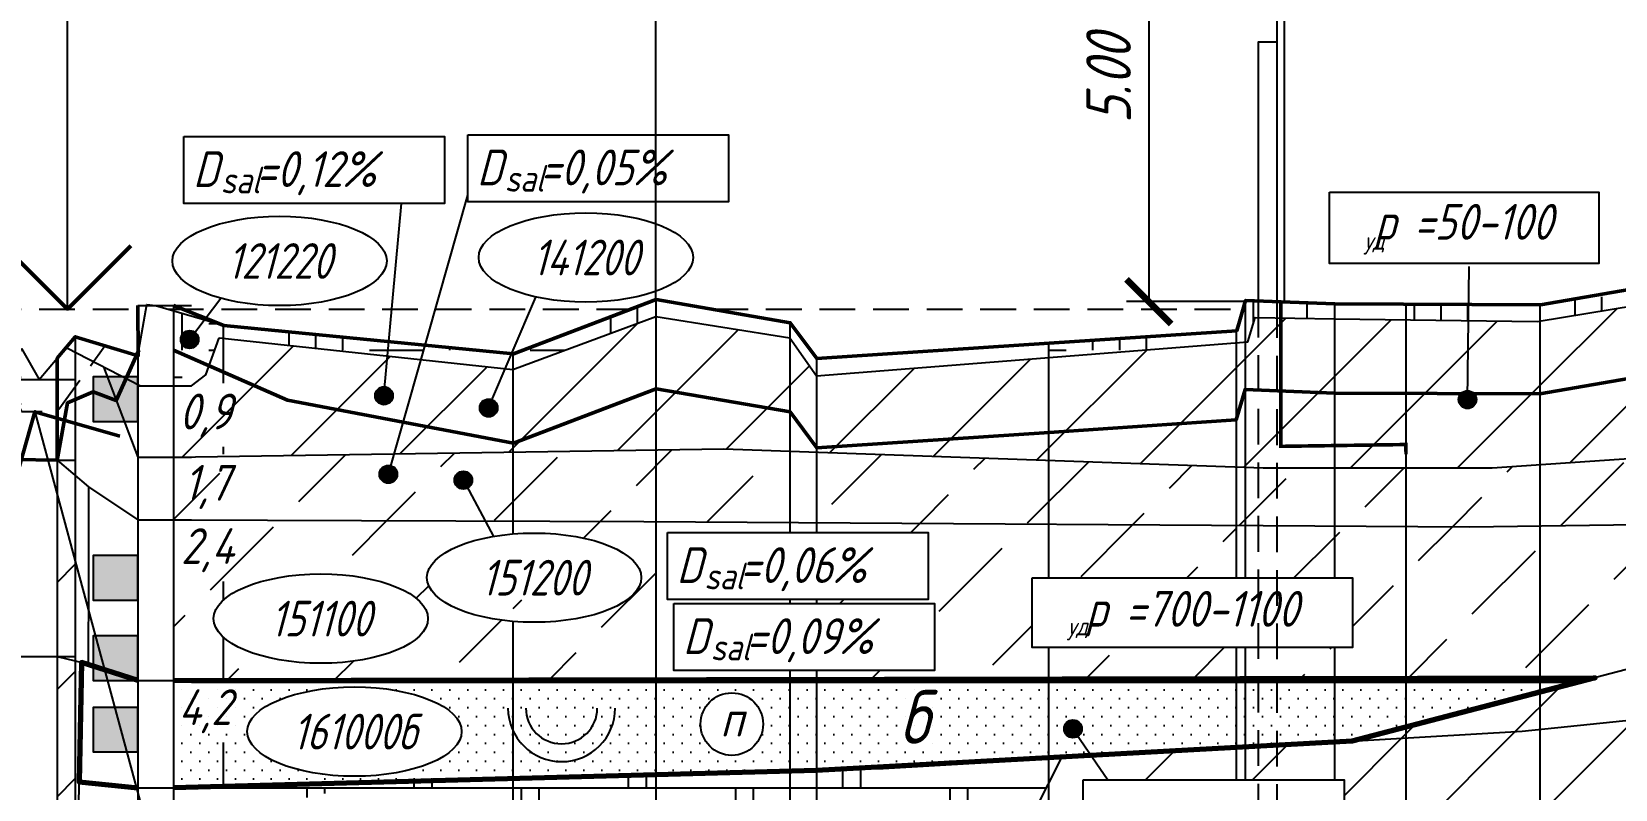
# Model space of a CAD drawing. Extents: x 27 to 1288, y -35 to 667.
# Drawn here: x 799.2 to 887.8, y 394.3 to 436.7 of the extents above; entities that cross this region are included whole.
import ezdxf
from ezdxf.enums import TextEntityAlignment as Align

# ---------------------------------------------------------------- set-up
doc = ezdxf.new("R2010")
doc.units = 0
doc.header["$PDMODE"] = 34
doc.linetypes.add('IZ_HIDDEN', pattern=[3, 2, -1])
doc.linetypes.add('ИИHidden', pattern=[3, 2, -1])
for name, color, linetype, lineweight in [('ИИ_ГЕОЛОГИЯ_025', 7, 'Continuous', 25), ('ИИ_ГЕОЛОГИЯ_050', 7, 'Continuous', 50), ('ИИ_ГЕОЛОГИЯ_070', 7, 'Continuous', 70), ('ИИ_ГЕОФИЗИКА_025', 7, 'Continuous', 25), ('ИИ_ГИДРОЛОГИЯ_025', 150, 'Continuous', 25), ('ИИ_ПРОФИЛЬ_025', 7, 'Continuous', 25), ('ИИ_ТЕКСТ_025', 7, 'Continuous', 25)]:
    doc.layers.add(name, color=color, linetype=linetype, lineweight=lineweight)
for name, color, linetype in [('Ординаты', 7, 'Continuous'), ('Профиль', 7, 'Continuous'), ('ТХ-Л', 140, 'Continuous')]:
    doc.layers.add(name, color=color, linetype=linetype)
doc.styles.add('VNIPISIMPLEXCUR', font='simplex.shx', dxfattribs={"width": 0.8, "oblique": 15})
doc.linetypes.add('ИИ27001', pattern='A,2.5,[1,3dservice.shx,S=1.85,R=180.00002,X=0,Y=0],2.5,-1', length=6)
doc.linetypes.add('ИИ27002', pattern='A,2,-0.6,[1,3dservice.shx,S=0.6,R=30.000013,X=0.9,Y=0],-0.6,[1,3dservice.shx,S=0.6,R=-30.000013,X=0.3,Y=0],-0.6,[1,3dservice.shx,S=0.6,R=209.999975,X=-0.3,Y=0],-0.6,[1,3dservice.shx,S=0.6,R=150.000007,X=-0.9,Y=0],-0.6,2', length=7)
doc.linetypes.add('ИИ27005', pattern='A,2.5,[1,3dservice.shx,S=1.85,R=180.00002,X=0,Y=0],2.5,-2,[4,3dservice.shx,S=0.5,R=0,X=0,Y=0],-2', length=9)
doc.linetypes.add('ИИ27006', pattern='A,2,-2.1,[4,3dservice.shx,S=0.7,R=0,X=0,Y=0],-2.275,[4,3dservice.shx,S=0.7,R=0,X=0,Y=0],-2.1,2', length=10.475)
doc.dimstyles.new('ИИ-1000-м-dm', dxfattribs={"dimtxt": 2.5, "dimasz": 2.5, "dimexe": 1.25, "dimexo": 0, "dimgap": 1, "dimtad": 1, "dimtoh": 1, "dimzin": 1, "dimdsep": 46, "dimtxsty": 'VNIPISIMPLEXCUR', "dimcen": 2.5, "dimaunit": 1, "dimazin": 0, "dimtfac": 1, "dimtmove": 0, "dimatfit": 3, "dimfxl": 1, "dimarcsym": 0})
doc.dimstyles.new('ИИ-1000-м-dm$0', dxfattribs={"dimtxt": 2.5, "dimasz": 2.5, "dimexe": 1.25, "dimexo": 0, "dimgap": 1, "dimtad": 1, "dimtoh": 1, "dimzin": 1, "dimdsep": 46, "dimtxsty": 'VNIPISIMPLEXCUR', "dimblk": 'OBLIQUE', "dimcen": 2.5, "dimaunit": 1, "dimazin": 0, "dimtfac": 1, "dimtmove": 1, "dimatfit": 2, "dimfxl": 1, "dimarcsym": 0})
pattern_1 = [(90, (287.0836, -1421.62), (-4.5, 4.5), [3, -6]), (90, (288.5836, -1421.62), (-4.5, 4.5), [3, -6]), (90, (290.0836, -1421.62), (-4.5, 4.5), [3, -6]), (0, (291.5836, -1421.62), (4.5, 4.5), [3, -6]), (0, (291.5836, -1420.12), (4.5, 4.5), [3, -6]), (0, (291.5836, -1418.62), (4.5, 4.5), [3, -6])]
pattern_2 = [(45, (287.0836, -1421.62), (-3, 3), [])]
pattern_3 = [(45, (290.0836, -1421.62), (-3, 3), [5, -2])]
pattern_4 = [(0, (287.0836, -1421.6202), (0, 4), []), (90, (292.5836, -1421.62), (-6, 4), [4, -4]), (90, (293.5836, -1421.62), (-6, 4), [4, -4])]
pattern_5 = [(0, (287.08365, -1421.6202), (0.5, 0.5), [0, -1])]

# ---------------------------------------------------------------- blocks, each defined once
blk = doc.blocks.new('ИИ16001')
at = {"linetype": 'Continuous', "lineweight": 25}
h = blk.add_hatch(color=0, dxfattribs=at)
edge = h.paths.add_edge_path()
edge.add_arc((0, 0), 0.5, 0, 360)
at = {"color": 0, "linetype": 'Continuous', "lineweight": 25}
blk.add_circle((0, 0), 0.5, dxfattribs=at)
blk = doc.blocks.new('ИИ25005')
at = {"linetype": 'Continuous', "lineweight": 25}
blk.add_hatch(color=0, dxfattribs=at).paths.add_polyline_path([(0, 0), (0, 2.5), (-2.5, 2.5), (-2.5, 0)])
at = {"color": 0, "linetype": 'Continuous', "lineweight": 25}
blk.add_lwpolyline([(0, 0), (0, 2.5), (-2.5, 2.5), (-2.5, 0)], close=True, dxfattribs=at)
blk = doc.blocks.new('ИИ25017')
at = {"color": 0, "linetype": 'Continuous', "lineweight": 25}
for radius in [3, 2]:
    blk.add_arc((0, 0), radius, 180, 0, dxfattribs=at)
blk = doc.blocks.new('ИИ25042')
at = {"color": 0, "linetype": 'Continuous', "lineweight": 25}
blk.add_circle((0, 0), 1.75, dxfattribs=at)
at = {"color": 0, "linetype": 'Continuous', "style": 'VNIPISIMPLEXCUR', "oblique": 15, "width": 0.8}
blk.add_attdef('CAPTION', text='', height=2, dxfattribs=at).set_placement((0, 0.3), align=Align.MIDDLE_CENTER)
blk = doc.blocks.new('ИИ25020')
at = {"color": 0, "linetype": 'Continuous', "lineweight": 25}
blk.add_ellipse((0, 0), major_axis=(-6, 0), ratio=0.416667, dxfattribs=at)
at = {"color": 0, "linetype": 'Continuous', "style": 'VNIPISIMPLEXCUR', "oblique": 15, "width": 0.75}
blk.add_attdef('INDEX', text='', height=2, dxfattribs=at).set_placement((0, 0), align=Align.MIDDLE_CENTER)
blk = doc.blocks.new('_ArchTick')
at = {"color": 0, "linetype": 'ByBlock', "const_width": 0.15}
blk.add_lwpolyline([(-0.5, -0.5), (0.5, 0.5)], dxfattribs=at)
blk = doc.blocks.new('*D51')
at = {"layer": 'Defpoints', "color": 0, "transparency": 16777216}
for p in [(869.309, 446.547), (861.714, 421.612), (869.309, 421.612)]:
    blk.add_point(p, dxfattribs=at)
at = {"layer": 'ТХ-Л', "color": 0, "lineweight": -2, "transparency": 16777216}
for p, q in [((869.309, 446.547), (860.464, 446.547)), ((861.714, 446.547), (861.714, 421.612)), ((869.309, 421.612), (860.464, 421.612))]:
    blk.add_line(p, q, dxfattribs=at)
at = {"layer": 'ТХ-Л', "color": 0, "lineweight": -2, "transparency": 16777216, "xscale": 2.5, "yscale": 2.5, "zscale": 2.5}
for p, rotation in [((861.714, 446.547), 90), ((861.714, 421.612), 270)]:
    blk.add_blockref('_ArchTick', p, dxfattribs=dict(at, rotation=rotation))
at = {"layer": 'ТХ-Л', "color": 0, "transparency": 16777216, "insert": (859.464, 434.08), "char_height": 2.5, "attachment_point": 5, "rotation": 90, "style": 'VNIPISIMPLEXCUR'}
blk.add_mtext('5.00', dxfattribs=at)
blk = doc.blocks.new('_Oblique')
at = {"color": 0, "linetype": 'ByBlock', "lineweight": -2}
blk.add_line((-0.5, -0.5), (0.5, 0.5), dxfattribs=at)
blk = doc.blocks.new('*D54')
at = {"layer": 'Defpoints', "color": 0, "transparency": 16777216}
for p in [(834.11, 483.043), (834.11, 421.722), (774.11, 419.742)]:
    blk.add_point(p, dxfattribs=at)
at = {"layer": 'ТХ-Л', "color": 0, "lineweight": -2, "transparency": 16777216}
for p, q in [((804.11, 483.043), (812.191, 494.687)), ((812.191, 494.687), (912.257, 494.687)), ((774.11, 419.742), (774.11, 484.293)), ((834.11, 421.722), (834.11, 484.293)), ((774.11, 483.043), (834.11, 483.043))]:
    blk.add_line(p, q, dxfattribs=at)
at = {"layer": 'ТХ-Л', "color": 0, "lineweight": -2, "transparency": 16777216, "xscale": 2.5, "yscale": 2.5, "zscale": 2.5, "rotation": 180}
blk.add_blockref('_Oblique', (774.11, 483.043), dxfattribs=at)
at = {"layer": 'ТХ-Л', "color": 0, "lineweight": -2, "transparency": 16777216, "xscale": 2.5, "yscale": 2.5, "zscale": 2.5}
blk.add_blockref('_Oblique', (834.11, 483.043), dxfattribs=at)
at = {"layer": 'ТХ-Л', "color": 0, "transparency": 16777216, "insert": (862.224, 497.354), "char_height": 2.5, "attachment_point": 5, "style": 'VNIPISIMPLEXCUR'}
blk.add_mtext('Укрепление береговой траншеи трехмерными георешетками', dxfattribs=at)

msp = doc.modelspace()

# ---------------------------------------------------------------- hatches: boundary and pattern name
at = {"layer": 'ИИ_ГЕОЛОГИЯ_025'}
h = msp.add_hatch(dxfattribs=at)
h.set_pattern_fill('ИИ_ТОРФ', color=256, pattern_type=2)
h.set_pattern_definition(pattern_1)
h.paths.add_polyline_path([(893.11, 422.078), (893.11, 423.092), (883.61, 421.442), (883.61, 420.528)])
h.paths.add_polyline_path([(893.11, 423.092), (893.11, 422.078), (899.61, 418.868), (899.61, 420.392)])
h.paths.add_polyline_path([(906.96, 418.792), (900.61, 418.842), (900.61, 417.832), (906.96, 417.969)])
h = msp.add_hatch(dxfattribs=at)
h.set_pattern_fill('ИИ_СУГЛИНОК', color=256, pattern_type=2)
h.set_pattern_definition(pattern_2)
h.paths.add_polyline_path([(893.11, 422.078), (883.61, 420.528), (883.61, 412.487), (893.11, 413.131)])
h.paths.add_polyline_path([(899.61, 418.868), (893.11, 422.078), (893.11, 413.131), (899.61, 413.572)])
h = msp.add_hatch(dxfattribs=at)
h.set_pattern_fill('ИИ_ТОРФ', color=256, pattern_type=2)
h.set_pattern_definition(pattern_1)
h.paths.add_polyline_path([(809.672, 419.575), (809.9, 419.55), (809.9, 420.292), (808.849, 420.598), (808.315, 419.889, -0.235377), (808.514, 419.49, -1), (807.514, 419.49, -0.61894), (808.315, 419.889), (808.849, 420.598), (807.11, 421.102), (807.11, 416.892), (808.11, 416.892), (808.92, 417.505)])
h.paths.add_polyline_path([(809.9, 420.292), (809.9, 419.55), (819.098, 418.563), (819.173, 419.377)])
h.paths.add_polyline_path([(821.199, 419.177), (819.173, 419.377), (819.098, 418.563), (820.967, 418.362)])
h.paths.add_polyline_path([(826.053, 418.698), (821.199, 419.177), (820.967, 418.362), (825.693, 417.855)])
h.paths.add_polyline_path([(834.11, 420.786), (834.11, 421.742), (826.11, 418.692), (826.11, 417.81)])
h = msp.add_hatch(dxfattribs=at)
h.set_pattern_fill('ИИ_ТОРФ', color=256, pattern_type=2)
h.set_pattern_definition(pattern_1)
h.paths.add_polyline_path([(866.61, 419.314), (866.61, 419.992), (856.11, 419.292), (856.11, 418.484)])
h.paths.add_polyline_path([(867.11, 421.692), (866.61, 419.992), (866.61, 419.314), (867.11, 419.353)])
h.paths.add_polyline_path([(872.11, 421.492), (867.11, 421.692), (867.11, 419.353), (867.262, 419.365), (867.678, 420.728), (872.11, 420.649)])
h.paths.add_polyline_path([(883.61, 421.442), (872.11, 421.492), (872.11, 420.649), (883.46, 420.503), (883.61, 420.528)])
h = msp.add_hatch(dxfattribs=at)
h.set_pattern_fill('ИИ_СУГЛИНОК', color=256, pattern_type=2)
h.set_pattern_definition(pattern_2)
h.paths.add_polyline_path([(820.967, 418.362), (819.098, 418.563), (818.941, 416.839, -0.387791), (819.396, 416.341, -1), (818.396, 416.341, -0.44114), (818.941, 416.839), (819.098, 418.563), (809.672, 419.575), (808.92, 417.505), (808.11, 416.892), (807.11, 416.892), (807.11, 412.892), (819.466, 413.083)])
h.paths.add_polyline_path([(824.951, 416.117), (825.693, 417.855), (820.967, 418.362), (819.466, 413.083), (826.11, 413.185), (826.11, 417.81), (825.693, 417.855), (824.951, 416.117, -0.300448), (825.255, 415.657, -1), (824.255, 415.657, -0.537932)])
h.paths.add_polyline_path([(834.11, 420.786), (826.11, 417.81), (826.11, 413.185), (834.11, 413.308)])
h.paths.add_polyline_path([(841.61, 419.582), (834.11, 420.786), (834.11, 413.308), (837.924, 413.367), (841.61, 413.237)])
h.paths.add_polyline_path([(843.11, 417.456), (841.61, 419.582), (841.61, 413.237), (843.11, 413.184)])
h.paths.add_polyline_path([(856.11, 418.484), (843.11, 417.456), (843.11, 413.184), (856.11, 412.728)])
h.paths.add_polyline_path([(866.61, 419.314), (856.11, 418.484), (856.11, 412.728), (866.61, 412.359)])
h.paths.add_polyline_path([(806.577, 413.642), (811.044, 413.323), (812.001, 416.895), (807.534, 417.214)], flags=9)
h = msp.add_hatch(dxfattribs=at)
h.set_pattern_fill('ИИ_СУГЛИНОК', color=256, pattern_type=2)
h.set_pattern_definition(pattern_2)
h.paths.add_polyline_path([(867.11, 419.353), (866.61, 419.314), (866.61, 412.359), (867.11, 412.341)])
h.paths.add_polyline_path([(872.11, 420.649), (867.678, 420.728), (867.262, 419.365), (867.11, 419.353), (867.11, 412.341), (868.111, 412.306), (872.11, 412.306)])
h.paths.add_polyline_path([(883.61, 420.528), (883.46, 420.503), (872.11, 420.649), (872.11, 412.306), (880.932, 412.306), (883.61, 412.487)])
h = msp.add_hatch(dxfattribs=at)
h.set_pattern_fill('ИИ_ТОРФ', color=256, pattern_type=2)
h.set_pattern_definition(pattern_1)
h.paths.add_polyline_path([(793.11, 417.87), (793.11, 418.642), (781.11, 417.942), (781.11, 417.308), (782.146, 416.937)])
h.paths.add_polyline_path([(796.838, 418.88), (794.355, 418.722), (794.355, 417.976), (797.18, 418.216)])
h.paths.add_polyline_path([(798.61, 418.992), (796.838, 418.88), (797.18, 418.216), (798.96, 418.367)])
h.paths.add_polyline_path([(798.96, 418.367), (797.18, 418.216), (798.59, 415.471), (798.59, 417.242), (799.59, 417.242)])
h = msp.add_hatch(dxfattribs=at)
h.set_pattern_fill('ИИ_СУПЕСЬ', color=256, pattern_type=2)
h.set_pattern_definition(pattern_3)
h.paths.add_polyline_path([(826.11, 413.185), (807.11, 412.892), (807.11, 409.392), (826.11, 409.33)])
h.paths.add_polyline_path([(818.642, 411.942, -1), (819.642, 411.942, -1)], flags=16)
h.paths.add_polyline_path([(823.839, 411.614, -1), (822.839, 411.614, -1)], flags=16)
h.paths.add_polyline_path([(834.11, 413.308), (826.11, 413.185), (826.11, 409.33), (833.451, 409.306), (834.11, 409.302)])
h.paths.add_polyline_path([(841.61, 413.237), (837.924, 413.367), (834.11, 413.308), (834.11, 409.302), (841.61, 409.253)])
h.paths.add_polyline_path([(843.11, 413.184), (841.61, 413.237), (841.61, 409.253), (843.11, 409.243)])
h.paths.add_polyline_path([(856.11, 412.728), (843.11, 413.184), (843.11, 409.243), (856.11, 409.158)])
h.paths.add_polyline_path([(866.61, 412.359), (856.11, 412.728), (856.11, 409.158), (866.61, 409.089)])
h.paths.add_polyline_path([(867.11, 412.341), (866.61, 412.359), (866.61, 409.089), (867.11, 409.085)])
h.paths.add_polyline_path([(872.11, 412.306), (868.111, 412.306), (867.11, 412.341), (867.11, 409.085), (872.11, 409.053)])
h.paths.add_polyline_path([(925.684, 410.737), (920.61, 413.856), (900.094, 413.605), (880.932, 412.306), (872.11, 412.306), (872.11, 409.053), (879.672, 409.003), (921.283, 409.587)])
h.paths.add_polyline_path([(806.834, 409.649), (811.072, 409.33), (812.029, 412.902), (807.791, 413.221)], flags=9)
h = msp.add_hatch(dxfattribs=at)
h.set_pattern_fill('ИИ_СУГЛИНОК', color=256, pattern_type=2)
h.set_pattern_definition(pattern_2)
h.paths.add_polyline_path([(801.61, 407.078), (800.59, 410.86), (800.59, 401.742), (801.61, 401.742)])
h = msp.add_hatch(dxfattribs=at)
h.set_pattern_fill('ИИ_СУПЕСЬ', color=256, pattern_type=2)
h.set_pattern_definition(pattern_3)
edge = h.paths.add_edge_path()
edge.add_ellipse((827.3, 406.154), major_axis=(6, 0), ratio=0.416667, start_angle=472.28383, end_angle=618.55924, ccw=False)
edge.add_line((825.025, 408.467), (824.56, 409.335))
edge.add_line((824.56, 409.335), (807.11, 409.392))
edge.add_line((807.11, 409.392), (807.11, 400.392))
edge.add_line((807.11, 400.392), (821.562, 400.392))
edge.add_line((821.562, 400.392), (826.11, 400.425))
edge.add_line((826.11, 400.425), (826.11, 403.704))
edge = h.paths.add_edge_path(flags=16)
edge.add_ellipse((815.359, 403.86), major_axis=(6, 0), ratio=0.416667, start_angle=515.47735, end_angle=564.52265, ccw=False)
edge.add_ellipse((815.359, 403.86), major_axis=(6, 0), ratio=0.416667, start_angle=204.52265, end_angle=515.47735, ccw=False)
h.paths.add_polyline_path([(811.082, 402.494), (819.368, 402.226), (820.172, 405.226), (811.886, 405.494)], flags=8)
h.paths.add_polyline_path([(806.673, 406.107), (811.292, 405.788), (812.249, 409.359), (807.63, 409.678)], flags=9)
h = msp.add_hatch(dxfattribs=at)
h.set_pattern_fill('ИИ_СУПЕСЬ', color=256, pattern_type=2)
h.set_pattern_definition(pattern_3)
edge = h.paths.add_edge_path()
edge.add_line((834.11, 409.302), (833.451, 409.306))
edge.add_line((833.451, 409.306), (826.11, 409.33))
edge.add_line((826.11, 409.33), (826.11, 408.604))
edge.add_ellipse((827.3, 406.154), major_axis=(6, 0), ratio=0.416667, start_angle=258.55924, end_angle=461.44076, ccw=False)
edge.add_line((826.11, 403.704), (826.11, 400.425))
edge.add_line((826.11, 400.425), (834.11, 400.481))
edge.add_line((834.11, 400.481), (834.11, 409.302))
h = msp.add_hatch(dxfattribs=at)
h.set_pattern_fill('ИИ_СУПЕСЬ', color=256, pattern_type=2)
h.set_pattern_definition(pattern_3)
h.paths.add_polyline_path([(872.11, 409.053), (867.11, 409.085), (867.11, 406.14), (872.11, 406.14)])
h.paths.add_polyline_path([(866.61, 409.089), (856.11, 409.158), (856.11, 406.14), (866.61, 406.14)])
h.paths.add_polyline_path([(856.11, 409.158), (843.11, 409.243), (843.11, 408.686), (849.364, 408.686), (849.364, 404.931), (843.11, 404.931), (843.11, 404.708), (849.72, 404.708), (849.72, 400.953), (843.11, 400.953), (843.11, 400.545), (856.11, 400.516), (856.11, 402.235), (855.179, 402.235), (855.179, 406.14), (856.11, 406.14)])
h = msp.add_hatch(dxfattribs=at)
h.set_pattern_fill('ИИ_СУПЕСЬ', color=256, pattern_type=2)
h.set_pattern_definition(pattern_3)
h.paths.add_polyline_path([(883.61, 409.058), (879.672, 409.003), (872.11, 409.053), (872.11, 406.14), (873.127, 406.14), (873.127, 402.235), (872.11, 402.235), (872.11, 400.524), (883.61, 400.547)])
h = msp.add_hatch(dxfattribs=at)
h.set_pattern_fill('ИИ_СУГЛИНОК', color=256, pattern_type=2)
h.set_pattern_definition(pattern_2)
h.paths.add_polyline_path([(883.61, 399.743), (873.096, 396.995), (882.628, 397.554), (883.61, 397.655)])
h.paths.add_polyline_path([(893.11, 402.225), (883.61, 399.743), (883.61, 397.655), (893.11, 398.633)])
h.paths.add_polyline_path([(899.61, 403.923), (893.11, 402.225), (893.11, 398.633), (899.61, 399.303)])
h.paths.add_polyline_path([(900.61, 404.185), (899.61, 403.923), (899.61, 399.303), (900.61, 399.406)])
h.paths.add_polyline_path([(906.96, 405.844), (900.61, 404.185), (900.61, 399.406), (906.96, 400.06)])
h.paths.add_polyline_path([(911.61, 407.059), (906.96, 405.844), (906.96, 400.06), (911.61, 400.538)])
h.paths.add_polyline_path([(912.61, 407.32), (911.61, 407.059), (911.61, 400.538), (912.61, 400.641)])
edge = h.paths.add_edge_path()
edge.add_ellipse((923.333, 405.744), major_axis=(6, 0), ratio=0.416667, start_angle=510.51178, end_angle=569.48822, ccw=False)
edge.add_line((918.11, 406.974), (918.11, 408.758))
edge.add_line((918.11, 408.758), (912.61, 407.32))
edge.add_line((912.61, 407.32), (912.61, 400.641))
edge.add_line((912.61, 400.641), (918.11, 401.208))
edge.add_line((918.11, 401.208), (918.11, 404.513))
h = msp.add_hatch(dxfattribs=at)
h.set_pattern_fill('ИИ_СУПЕСЬ', color=256, pattern_type=2)
h.set_pattern_definition(pattern_3)
h.paths.add_polyline_path([(893.11, 409.191), (883.61, 409.058), (883.61, 400.455), (886.313, 400.449), (893.11, 402.225)])
h.paths.add_polyline_path([(899.61, 409.283), (893.11, 409.191), (893.11, 402.225), (899.61, 403.923)])
h.paths.add_polyline_path([(900.61, 409.297), (899.61, 409.283), (899.61, 403.923), (900.61, 404.185)])
h.paths.add_polyline_path([(906.96, 409.386), (900.61, 409.297), (900.61, 404.185), (906.96, 405.844)])
h.paths.add_polyline_path([(911.61, 409.451), (906.96, 409.386), (906.96, 405.844), (911.61, 407.059)])
h.paths.add_polyline_path([(912.61, 409.465), (911.61, 409.451), (911.61, 407.059), (912.61, 407.32)])
h.paths.add_polyline_path([(918.11, 408.758), (918.11, 409.542), (912.61, 409.465), (912.61, 407.32)])
h.paths.add_polyline_path([(920.61, 409.411), (920.61, 409.577), (918.11, 409.542), (918.11, 408.758)])
h = msp.add_hatch(dxfattribs=at)
h.set_pattern_fill('ИИ_СУГЛИНОК', color=256, pattern_type=2)
h.set_pattern_definition(pattern_2)
h.paths.add_polyline_path([(801.61, 401.494), (800.59, 401.742), (800.59, 342.242), (801.61, 343.179)])
h.paths.add_polyline_path([(805.11, 362.892), (805.11, 369.892), (802.61, 369.892), (802.61, 372.392), (805.11, 372.392), (805.11, 375.892), (802.226, 378.233), (801.724, 383.616), (801.61, 383.623), (801.61, 343.179), (802.74, 344.216), (803.44, 356.392), (802.61, 356.392), (803.531, 357.988), (803.646, 359.975)])
h = msp.add_hatch(dxfattribs=at)
h.set_pattern_fill('ИИ_СУПЕСЬ', color=256, pattern_type=2)
h.set_pattern_definition(pattern_3)
h.paths.add_polyline_path([(866.61, 402.235), (856.11, 402.235), (856.11, 400.516), (861.977, 400.503), (866.61, 400.513)])
h.paths.add_polyline_path([(872.11, 402.235), (867.11, 402.235), (867.11, 400.514), (872.11, 400.524)])
h = msp.add_hatch(dxfattribs=at)
h.set_pattern_fill('ИИ_ПЕСОК_ПЫЛЕВАТЫЙ', color=256, pattern_type=2)
h.set_pattern_definition(pattern_5)
h.paths.add_polyline_path([(834.11, 400.481), (826.11, 400.425), (826.11, 394.902), (834.11, 395.116)])
h.paths.add_polyline_path([(841.61, 400.535), (834.11, 400.481), (834.11, 395.116), (841.61, 395.317)])
h.paths.add_polyline_path([(840.121, 397.954, -1), (836.621, 397.954, -1)], flags=16)
h.paths.add_polyline_path([(843.11, 400.545), (841.61, 400.535), (841.61, 395.317), (843.11, 395.358)])
h.paths.add_polyline_path([(856.11, 400.516), (843.11, 400.545), (843.11, 395.358), (846.847, 395.458), (856.11, 396)])
h.paths.add_polyline_path([(866.61, 400.493), (856.11, 400.516), (856.11, 396), (858.529, 396.142), (857.754, 397.274, -0.603281), (856.971, 397.687, -1), (857.971, 397.687, -0.247442), (857.754, 397.274), (858.529, 396.142), (866.61, 396.615)])
h.paths.add_polyline_path([(847.253, 396.307), (850.467, 395.905), (851.673, 400.405), (848.458, 400.807)], flags=9)
h = msp.add_hatch(dxfattribs=at)
h.set_pattern_fill('ИИ_ПЕСОК_ПЫЛЕВАТЫЙ', color=256, pattern_type=2)
h.set_pattern_definition(pattern_5)
h.paths.add_polyline_path([(826.11, 400.425), (821.562, 400.392), (807.11, 400.392), (807.11, 394.392), (826.11, 394.902)])
edge = h.paths.add_edge_path(flags=16)
edge.add_ellipse((817.245, 397.533), major_axis=(6, 0), ratio=0.416667, start_angle=0, end_angle=360)
h.paths.add_polyline_path([(811.933, 396.167), (822.29, 395.899), (823.094, 398.899), (812.736, 399.167)], flags=24)
h.paths.add_polyline_path([(806.537, 397.088), (811.08, 396.769), (812.037, 400.34), (807.494, 400.659)], flags=9)
h = msp.add_hatch(dxfattribs=at)
h.set_pattern_fill('ИИ_ПЕСОК_ПЫЛЕВАТЫЙ', color=256, pattern_type=2)
h.set_pattern_definition(pattern_5)
h.paths.add_polyline_path([(867.11, 400.492), (866.61, 400.493), (866.61, 396.615), (867.11, 396.645)])
h.paths.add_polyline_path([(872.11, 400.481), (867.11, 400.492), (867.11, 396.645), (872.11, 396.938)])
h.paths.add_polyline_path([(886.313, 400.449), (872.11, 400.481), (872.11, 396.938), (873.096, 396.995)])
h = msp.add_hatch(dxfattribs=at)
h.set_pattern_fill('ИИ_ПЕСОК_ПЫЛЕВАТЫЙ', color=256, pattern_type=2)
h.set_pattern_definition(pattern_5)
h.paths.add_polyline_path([(886.313, 400.449), (883.61, 400.455), (883.61, 399.743)])
h.paths.add_polyline_path([(867.11, 400.492), (866.61, 400.493), (866.61, 396.615), (867.11, 396.645)])
h = msp.add_hatch(dxfattribs=at)
h.set_pattern_fill('ИИ_СУГЛИНОК', color=256, pattern_type=2)
h.set_pattern_definition(pattern_2)
h.paths.add_polyline_path([(872.11, 391.069), (867.11, 391.069), (867.11, 352.121), (872.11, 350.439)])
h.paths.add_polyline_path([(883.61, 397.655), (882.628, 397.554), (872.11, 396.938), (872.11, 394.824), (872.647, 394.824), (872.647, 391.069), (872.11, 391.069), (872.11, 350.439), (880.777, 347.524), (883.61, 347.567)])
h.paths.add_polyline_path([(893.11, 385.758), (888.766, 386.54), (893.11, 389.22), (893.11, 398.633), (883.61, 397.655), (883.61, 347.567), (893.11, 347.713)])
h = msp.add_hatch(dxfattribs=at)
h.set_pattern_fill('ИИ_СУГЛИНОК', color=256, pattern_type=2)
h.set_pattern_definition(pattern_2)
h.paths.add_polyline_path([(866.61, 396.615), (858.529, 396.142), (859.432, 394.824), (866.61, 394.824)])
h = msp.add_hatch(dxfattribs=at)
h.set_pattern_fill('ИИ_СУГЛИНОК', color=256, pattern_type=2)
h.set_pattern_definition(pattern_2)
h.paths.add_polyline_path([(867.11, 396.645), (866.61, 396.615), (866.61, 394.824), (867.11, 394.824)])
h.paths.add_polyline_path([(872.11, 396.938), (867.11, 396.645), (867.11, 394.824), (872.11, 394.824)])
h = msp.add_hatch(dxfattribs=at)
h.set_pattern_fill('ИИ_ДОЛОМИТ', color=256, pattern_type=2)
h.set_pattern_definition(pattern_4)
h.paths.add_polyline_path([(841.61, 395.317), (834.11, 395.116), (834.11, 393.507), (841.61, 393.507)])
h.paths.add_polyline_path([(843.11, 395.358), (841.61, 395.317), (841.61, 393.507), (843.11, 393.507)])
h.paths.add_polyline_path([(856.11, 394.629), (856.11, 396), (846.847, 395.458), (843.11, 395.358), (843.11, 393.507), (846.299, 393.507), (846.299, 389.752), (843.11, 389.752), (843.11, 388.629), (853.104, 388.694)])
h = msp.add_hatch(dxfattribs=at)
h.set_pattern_fill('ИИ_СУГЛИНОК', color=256, pattern_type=2)
h.set_pattern_definition(pattern_2)
h.paths.add_polyline_path([(866.61, 391.069), (858.043, 391.069), (858.043, 394.824), (859.432, 394.824), (858.529, 396.142), (856.826, 396.042), (856.11, 394.629), (856.11, 381.553), (866.61, 381.411)])
h = msp.add_hatch(dxfattribs=at)
h.set_pattern_fill('ИИ_ДОЛОМИТ', color=256, pattern_type=2)
h.set_pattern_definition(pattern_4)
h.paths.add_polyline_path([(826.11, 394.902), (807.11, 394.392), (807.11, 388.392), (826.11, 388.517)])
edge = h.paths.add_edge_path(flags=16)
edge.add_ellipse((817.874, 391.746), major_axis=(6, 0), ratio=0.416667, start_angle=0, end_angle=360)
h.paths.add_polyline_path([(813.454, 390.38), (822.025, 390.112), (822.829, 393.112), (814.258, 393.38)], flags=8)
h.paths.add_polyline_path([(806.73, 390.943), (811.35, 390.624), (812.306, 394.196), (807.687, 394.515)], flags=9)
h = msp.add_hatch(dxfattribs=at)
h.set_pattern_fill('ИИ_ДОЛОМИТ', color=256, pattern_type=2)
h.set_pattern_definition(pattern_4)
h.paths.add_polyline_path([(831.696, 393.507), (834.11, 393.507), (834.11, 395.116), (826.11, 394.902), (826.11, 388.517), (834.11, 388.57), (834.11, 389.752), (831.696, 389.752)])
h = msp.add_hatch(dxfattribs=at)
h.set_pattern_fill('ИИ_СУГЛИНОК', color=256, pattern_type=2)
h.set_pattern_definition(pattern_2)
h.paths.add_polyline_path([(856.11, 394.629), (850.164, 382.891), (847.248, 381.759), (849.371, 381.644), (856.11, 381.553)])

# ---------------------------------------------------------------- linework, layer by layer
at = {"layer": 'ИИ_ГЕОЛОГИЯ_025', "flags": 128}
for points in [[(823.585, 430.955), (838.188, 430.955), (838.188, 427.2), (823.585, 427.2)], [(807.686, 430.861), (822.29, 430.861), (822.29, 427.106), (807.686, 427.106)], [(834.761, 408.686), (849.364, 408.686), (849.364, 404.931), (834.761, 404.931)], [(835.117, 404.708), (849.72, 404.708), (849.72, 400.953), (835.117, 400.953)], [(858.043, 394.824), (872.647, 394.824), (872.647, 391.069), (858.043, 391.069)]]:
    msp.add_lwpolyline(points, close=True, dxfattribs=at)
for points in [[(819.142, 411.942), (823.585, 427.568)], [(818.896, 416.341), (819.878, 427.106)], [(809.672, 419.575), (826.11, 417.81), (834.11, 420.786), (841.61, 419.582), (843.11, 417.456), (867.262, 419.365), (867.678, 420.728), (872.11, 420.649), (883.46, 420.503), (893.11, 422.078), (899.61, 418.868), (900.604, 417.832), (911.432, 418.065), (912.766, 419.763), (918.102, 419.532), (920.724, 422.276), (934.11, 421.333)], [(805.11, 421.392), (808.11, 421.392)], [(808.014, 419.49), (809.755, 421.798)], [(824.755, 415.657), (827.406, 421.87)], [(808.11, 416.892), (808.92, 417.505), (809.672, 419.575)], [(801.132, 419.029), (805.263, 416.892)], [(803.197, 417.961), (805.11, 412.892)], [(798.59, 417.242), (801.59, 417.242)], [(805.11, 416.892), (808.11, 416.892)], [(807.11, 412.892), (837.924, 413.367), (868.111, 412.306), (880.932, 412.306), (900.094, 413.605), (920.61, 413.856), (925.684, 410.737), (873.096, 396.995)], [(798.59, 412.742), (801.59, 412.742)], [(800.59, 412.742), (802.348, 411.243), (802.348, 406.095), (802.334, 401.318)], [(805.11, 412.892), (808.11, 412.892)], [(823.339, 411.614), (825.025, 408.467)], [(805.11, 409.392), (808.11, 409.392)], [(807.11, 394.392), (846.847, 395.458), (882.628, 397.554), (934.11, 402.856)], [(798.59, 401.742), (801.59, 401.742)], [(800.59, 401.742), (802.61, 401.251), (805.11, 400.392)], [(801.968, 401.408), (801.61, 384.839), (802.226, 378.233), (805.11, 375.892)], [(805.11, 400.392), (808.11, 400.392)], [(807.11, 400.392), (821.562, 400.392), (843.11, 400.545), (886.313, 400.449)], [(857.471, 397.687), (859.432, 394.824)], [(807.11, 375.892), (832.139, 375.892), (850.164, 382.891), (856.826, 396.042)], [(801.823, 394.717), (805.11, 394.392)], [(805.11, 394.392), (808.11, 394.392)]]:
    msp.add_lwpolyline(points, dxfattribs=at)
at = {"layer": 'ИИ_ГЕОЛОГИЯ_025', "linetype": 'Continuous', "flags": 128}
for points in [[(805.11, 421.392), (805.11, 346.392)], [(807.11, 421.392), (807.11, 346.392)], [(800.59, 417.242), (800.59, 342.242)]]:
    msp.add_lwpolyline(points, dxfattribs=at)
at = {"layer": 'ИИ_ГЕОЛОГИЯ_025', "linetype": 'ИИ27002', "flags": 128}
for points in [[(802.348, 411.243), (805.11, 409.392)], [(807.11, 409.392), (833.451, 409.306), (879.672, 409.003), (921.283, 409.587)]]:
    msp.add_lwpolyline(points, dxfattribs=at)
at = {"layer": 'ИИ_ГЕОЛОГИЯ_050', "linetype": 'ИИ27001', "flags": 128}
for points in [[(634.139, 426.933), (652.639, 425.933), (670.639, 424.533), (688.139, 423.183), (688.639, 422.433), (692.139, 422.283), (706.639, 421.833), (721.139, 420.783), (734.139, 420.333), (750.639, 419.783), (751.139, 420.333), (762.139, 420.083), (775.139, 419.733), (780.639, 419.583), (781.139, 417.933), (793.139, 418.633), (798.491, 418.985), (798.192, 412.774), (800.59, 412.742), (800.6, 418.442), (801.61, 419.642), (805.139, 418.583), (805.11, 421.392)], [(807.11, 421.392), (809.929, 420.283), (826.139, 418.683), (834.139, 421.733), (841.639, 420.433), (843.139, 418.433), (856.139, 419.283), (866.639, 419.983), (867.139, 421.683), (872.139, 421.483), (883.639, 421.433), (893.139, 423.083), (899.639, 420.383), (900.639, 418.833), (906.989, 418.783), (911.639, 419.083), (912.639, 420.883), (918.139, 420.533), (920.639, 423.233), (934.139, 423.333)], [(800.595, 412.739), (801.169, 415.942), (802.61, 416.558), (803.907, 416.082), (805.163, 418.892)]]:
    msp.add_lwpolyline(points, dxfattribs=at)
at = {"layer": 'ИИ_ГЕОЛОГИЯ_050', "linetype": 'ИИ27005', "flags": 128}
msp.add_lwpolyline([(807.11, 418.892), (813.5, 416.086), (826.139, 413.683), (834.139, 416.733), (841.639, 415.433), (843.139, 413.433), (856.139, 414.283), (861.627, 414.66), (866.61, 414.992), (867.11, 416.692), (872.11, 416.492), (883.61, 416.442), (893.11, 418.092), (899.61, 415.392), (900.61, 413.842), (906.96, 413.792), (911.61, 414.092), (912.61, 415.892), (918.11, 415.542), (920.61, 418.242), (934.11, 421.333)], dxfattribs=at)
at = {"layer": 'ИИ_ГЕОЛОГИЯ_070', "linetype": 'ИИ27006', "flags": 128}
for points in [[(805.11, 400.392), (801.968, 401.408), (801.823, 394.717), (805.11, 394.392)], [(807.11, 400.392), (886.712, 400.553), (873.096, 396.995), (843.11, 395.358), (807.11, 394.392)], [(808.11, 400.392), (886.097, 400.392), (873.096, 396.995)]]:
    msp.add_lwpolyline(points, dxfattribs=at)
at = {"layer": 'ИИ_ГЕОФИЗИКА_025', "flags": 128}
for points in [[(871.838, 427.74), (886.908, 427.74), (886.908, 423.737), (871.838, 423.737)], [(855.179, 406.14), (873.127, 406.14), (873.127, 402.235), (855.179, 402.235)]]:
    msp.add_lwpolyline(points, close=True, dxfattribs=at)
msp.add_lwpolyline([(879.561, 416.125), (879.658, 423.581)], dxfattribs=at)
at = {"layer": 'ИИ_ГИДРОЛОГИЯ_025'}
msp.add_line((799.354, 415.442), (825.946, 316.849), dxfattribs=at)
at = {"layer": 'ИИ_ГИДРОЛОГИЯ_025', "flags": 128}
msp.add_lwpolyline([(801.18, 421.192), (801.18, 451.281), (801.18, 469.064)], dxfattribs=at)
at = {"layer": 'ИИ_ГИДРОЛОГИЯ_025', "lineweight": 50, "flags": 128}
for points in [[(797.65, 424.723), (801.18, 421.192), (804.727, 424.731)], [(804.114, 414.085), (799.354, 415.442), (797.997, 410.682)]]:
    msp.add_lwpolyline(points, dxfattribs=at)
at = {"layer": 'ИИ_ГИДРОЛОГИЯ_025', "linetype": 'IZ_HIDDEN', "flags": 128}
for points in [[(715.586, 421.192), (805.566, 421.192)], [(806.799, 421.192), (832.668, 421.192)], [(837.283, 421.192), (866.963, 421.192)], [(796.844, 418.868), (798.595, 415.461), (800.595, 415.461), (803.27, 419.14)]]:
    msp.add_lwpolyline(points, dxfattribs=at)
at = {"layer": 'ИИ_ПРОФИЛЬ_025', "flags": 128}
for points in [[(798.61, 418.992), (799.59, 417.242), (801.61, 419.642), (805.11, 418.592), (805.61, 421.442), (806.11, 421.392), (809.9, 420.292), (826.11, 418.692), (834.11, 421.742), (841.61, 420.442), (843.11, 418.442), (856.11, 419.292), (866.61, 419.992), (867.11, 421.692), (872.11, 421.492), (883.61, 421.442), (893.11, 423.092)], [(834.11, 421.742), (834.11, 393.507)], [(867.11, 421.692), (867.11, 406.14)], [(872.11, 421.492), (872.11, 406.14)], [(883.61, 421.442), (883.61, 302.242)], [(809.9, 420.292), (809.9, 417.054)], [(841.61, 420.442), (841.61, 408.686)], [(801.61, 419.642), (801.61, 342.212)], [(866.61, 419.992), (866.61, 406.14)], [(826.11, 418.692), (826.11, 408.604)], [(856.11, 419.292), (856.11, 406.183)], [(843.11, 418.442), (843.11, 408.686)], [(809.9, 413.483), (809.9, 413.061)], [(809.9, 405.947), (809.9, 404.897)], [(841.61, 404.931), (841.61, 404.708)], [(843.11, 404.931), (843.11, 404.708)], [(826.11, 403.704), (826.11, 388.267)], [(809.9, 402.822), (809.9, 400.499)], [(856.11, 402.278), (856.11, 373.704)], [(866.61, 402.235), (866.61, 394.824)], [(867.11, 402.235), (867.11, 394.824)], [(872.11, 402.235), (872.11, 394.824)], [(841.61, 400.953), (841.61, 393.507)], [(843.11, 400.953), (843.11, 393.507)], [(809.9, 396.928), (809.9, 394.355)]]:
    msp.add_lwpolyline(points, dxfattribs=at)
at = {"layer": 'Ординаты'}
msp.add_line((876.11, 421.475), (876.11, 302.242), dxfattribs=at)
at = {"layer": 'Профиль'}
msp.add_lwpolyline([(798.61, 418.992), (799.59, 417.242), (801.61, 419.642), (805.11, 418.592), (805.61, 421.442), (806.11, 421.392), (809.9, 420.292), (826.11, 418.692), (834.11, 421.742), (841.61, 420.442), (843.11, 418.442), (856.11, 419.292), (866.61, 419.992), (867.11, 421.692), (872.11, 421.492), (883.61, 421.442), (893.11, 423.092)], dxfattribs=at)
at = {"layer": 'ТХ-Л'}
for p, q in [((868.912, 422.057), (868.912, 446.547)), ((869.309, 421.612), (869.309, 446.547))]:
    msp.add_line(p, q, dxfattribs=at)
for points in [[(868.912, 436.147), (867.834, 436.147), (867.834, 421.608)], [(868.912, 421.63), (868.912, 436.147)]]:
    msp.add_lwpolyline(points, dxfattribs=at)
at = {"layer": 'ТХ-Л', "linetype": 'ИИHidden'}
msp.add_lwpolyline([(867.834, 421.608), (867.834, 386.582), (868.912, 386.582), (868.912, 421.63)], dxfattribs=at)
at = {"layer": 'ТХ-Л', "const_width": 0.2}
msp.add_lwpolyline([(876.116, 413.064), (876.11, 413.609), (869.11, 413.507), (869.11, 421.612)], dxfattribs=at)

# ---------------------------------------------------------------- block references
at = {"layer": 'ИИ_ГЕОЛОГИЯ_025'}
for name, p, values in [('ИИ25020', (830.198, 424.083), {'INDEX': '141200'}), ('ИИ25020', (813.047, 423.888), {'INDEX': '121220'}), ('ИИ25020', (827.3, 406.154), {'INDEX': '151200'}), ('ИИ25020', (815.359, 403.86), {'INDEX': '151100'}), ('ИИ25020', (817.245, 397.533), {'INDEX': '161000б'}), ('ИИ25042', (838.371, 397.954), {'CAPTION': 'п'})]:
    msp.add_blockref(name, p, dxfattribs=at).add_auto_attribs(values)
for name, p in [('ИИ16001', (808.014, 419.49)), ('ИИ25005', (805.11, 414.892)), ('ИИ16001', (818.896, 416.341)), ('ИИ16001', (824.755, 415.657)), ('ИИ16001', (819.142, 411.942)), ('ИИ16001', (823.339, 411.614)), ('ИИ25005', (805.11, 404.892)), ('ИИ25005', (805.11, 400.392)), ('ИИ25005', (805.11, 396.392)), ('ИИ25017', (828.839, 398.85)), ('ИИ16001', (857.471, 397.687))]:
    msp.add_blockref(name, p, dxfattribs=at)
at = {"layer": 'ИИ_ГЕОФИЗИКА_025'}
msp.add_blockref('ИИ16001', (879.561, 416.125), dxfattribs=at)

# ---------------------------------------------------------------- texts
at = {"layer": 'ИИ_ГЕОЛОГИЯ_025', "style": 'VNIPISIMPLEXCUR', "oblique": 15, "width": 0.8}
for s, height, p in [('D  =0,12%%%', 2, (808.205, 428.033)), ('D  =0,05%%%', 2, (824.103, 428.127)), ('sal', 1.5, (809.753, 427.673)), ('sal', 1.5, (825.652, 427.767)), ('D  =0,06%%%', 2, (835.279, 405.858)), ('sal', 1.5, (836.828, 405.498)), ('D  =0,09%%%', 2, (835.635, 401.88)), ('sal', 1.5, (837.184, 401.52))]:
    msp.add_text(s, height=height, dxfattribs=at).set_placement(p)
for s, p in [('0,9', (807.434, 415.459)), ('1,7', (807.691, 411.466)), ('2,4', (807.53, 407.923)), ('4,2', (807.394, 398.904))]:
    msp.add_text(s, height=2, dxfattribs=at).set_placement(p, align=Align.MIDDLE_LEFT)
at = {"layer": 'ИИ_ГЕОФИЗИКА_025', "style": 'VNIPISIMPLEXCUR', "oblique": 15, "width": 0.8}
for s, height, p in [('р =50-100', 2, (879.343, 426.081)), ('уд', 1, (874.347, 425.022)), ('р =700-1100', 2, (864.143, 404.408)), ('уд', 1, (857.737, 403.422))]:
    msp.add_text(s, height=height, dxfattribs=at).set_placement(p, align=Align.MIDDLE_CENTER)
at = {"layer": 'ИИ_ТЕКСТ_025', "lineweight": 70, "style": 'VNIPISIMPLEXCUR', "oblique": 15, "width": 0.8}
msp.add_text('б', height=3, dxfattribs=at).set_placement((847.746, 396.856))

# ---------------------------------------------------------------- dimensions: what is measured, and where the dimension line sits
at = {"layer": 'ТХ-Л'}
dim = msp.add_linear_dim(base=(834.11, 483.043), p1=(774.11, 419.742), p2=(834.11, 421.722), text='Укрепление береговой траншеи трехмерными георешетками', dimstyle='ИИ-1000-м-dm$0', override={"dimlfac": 1, "dimtxsty": 'VNIPISIMPLEXCUR', "dimtolj": 0}, dxfattribs=at)
dim.commit()
dim.dimension.update_dxf_attribs({"geometry": '*D54', "text_midpoint": (813.191, 494.687), "dimtype": 160})
dim = msp.add_linear_dim(base=(861.714, 421.612), p1=(869.309, 446.547), p2=(869.309, 421.612), angle=90, text='5.00', dimstyle='ИИ-1000-м-dm', override={"dimlfac": 1, "dimzin": 0, "dimtxsty": 'VNIPISIMPLEXCUR', "dimblk1": 'ArchTick', "dimblk2": 'ArchTick', "dimsah": 1, "dimtmove": 0, "dimtolj": 0}, dxfattribs=at)
dim.commit()
dim.dimension.update_dxf_attribs({"geometry": '*D51', "text_midpoint": (859.464, 434.08)})

doc.saveas('drawing.dxf')
